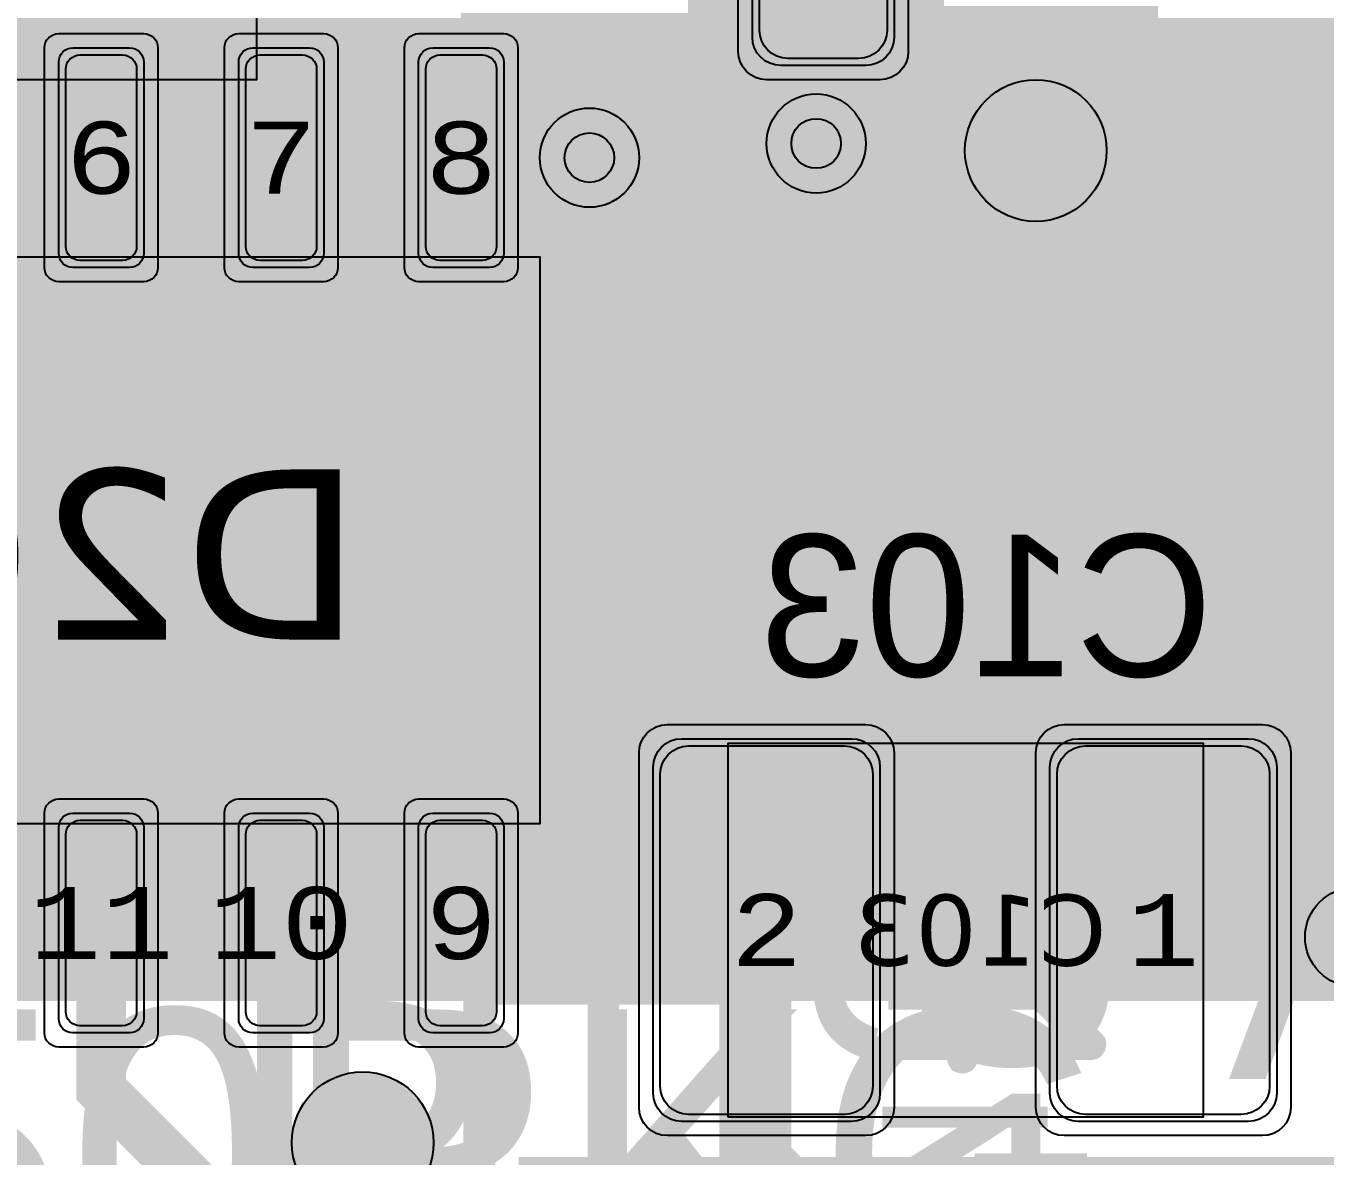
# Model space of a CAD drawing. Extents: x -98 to 119, y -207 to 98.
# Drawn here: x 0.12 to 9.3, y -26.35 to -18.37 of the extents above; entities that cross this region are included whole.
import ezdxf
from ezdxf.enums import TextEntityAlignment as Align

# ---------------------------------------------------------------- set-up
doc = ezdxf.new("R2010")
doc.units = 0
doc.header["$MEASUREMENT"] = 0
for name, color, linetype in [('ASSEMBLY_OUTLINES_BTM', 191, 'CONTINUOUS'), ('ASSEMBLY_OUTLINES_TOP', 102, 'CONTINUOUS'), ('ASSEMBLY_PART_NUMBERS_BTM', 191, 'CONTINUOUS'), ('ASSEMBLY_PART_NUMBERS_TOP', 102, 'CONTINUOUS'), ('ASSEMBLY_REF_DES_BTM', 191, 'CONTINUOUS'), ('BOARD_OUTLINE', 10, 'CONTINUOUS'), ('DRILL_DRAWING', 21, 'CONTINUOUS'), ('GENERATED_SILKSCREEN_BTM', 255, 'CONTINUOUS'), ('GENERATED_SILKSCREEN_TOP', 140, 'CONTINUOUS'), ('MANUFACTURING_OUTLINES', 10, 'CONTINUOUS'), ('MOUNTING_HOLES_LAYER_BOT17', 42, 'CONTINUOUS'), ('MOUNTING_HOLES_LAYER_TOP', 42, 'CONTINUOUS'), ('PART_PADS_SMD_BTM', 230, 'CONTINUOUS'), ('PIN_NUMBERS_BTM', 8, 'CONTINUOUS'), ('PIN_NUMBERS_TOP', 8, 'CONTINUOUS'), ('PLACEMENT_OUTLINES_BTM', 222, 'CONTINUOUS'), ('PLANE_DATA_LAYER_BOTTOM', 230, 'CONTINUOUS'), ('PLANE_SHAPES_LAYER_BOTTOM', 230, 'CONTINUOUS'), ('PLANE_SHAPES_LAYER_TOP', 150, 'CONTINUOUS'), ('ROUTE_BORDER', 151, 'CONTINUOUS'), ('SILKSCREEN_OUTLINES_BTM', 211, 'CONTINUOUS'), ('SILKSCREEN_REF_DES_BTM', 211, 'CONTINUOUS'), ('SILKSCREEN_REF_DES_TOP', 150, 'CONTINUOUS'), ('SOLDERMASK_PADS_BTM', 12, 'CONTINUOUS'), ('SOLDERPASTE_PADS_BTM', 12, 'CONTINUOUS'), ('TRACES_LAYER_BOTTOM', 230, 'CONTINUOUS'), ('TRACES_LAYER_TOP', 150, 'CONTINUOUS'), ('VIA_HOLES_LAYER_BOTTOM', 30, 'CONTINUOUS'), ('VIA_HOLES_LAYER_TOP', 30, 'CONTINUOUS'), ('VIA_PADS_LAYER_BOTTOM', 230, 'CONTINUOUS'), ('VIA_PADS_LAYER_TOP', 150, 'CONTINUOUS')]:
    doc.layers.add(name, color=color, linetype=linetype)
doc.styles.add('COURIER_NEW', font='COUR.TTF')
doc.styles.add('VERDANA', font='verdana.TTF')
doc.styles.add('VERIBEST_GERBER_0', font='txt')

msp = doc.modelspace()

# ---------------------------------------------------------------- hatches: boundary and pattern name
at = {"layer": 'MOUNTING_HOLES_LAYER_BOT17'}
h = msp.add_hatch(color=256, dxfattribs=at)
edge = h.paths.add_edge_path()
edge.add_arc((7.25, -19.25), 0.5, 0, 360)
h = msp.add_hatch(color=256, dxfattribs=at)
edge = h.paths.add_edge_path()
edge.add_arc((2.5, -26.25), 0.5, 0, 360)
at = {"layer": 'MOUNTING_HOLES_LAYER_TOP'}
h = msp.add_hatch(color=256, dxfattribs=at)
edge = h.paths.add_edge_path()
edge.add_arc((7.25, -19.25), 0.5, 0, 360)
h = msp.add_hatch(color=256, dxfattribs=at)
edge = h.paths.add_edge_path()
edge.add_arc((2.5, -26.25), 0.5, 0, 360)
at = {"layer": 'PLANE_DATA_LAYER_BOTTOM'}
h = msp.add_hatch(color=256, dxfattribs=at)
h.paths.add_polyline_path([(-96.5, 0, -1), (96.5, 0, -1)], flags=0)
h.paths.add_polyline_path([(92.251979, -7.43598, 0.72698816), (92.479659, -3.637852, -0.30860979), (92.431259, -3.566904, -0.00963525), (92.431316, -3.563968, 0.00963501), (92.5, -0.000006), (92.5, 0.000001, 0.05332526), (90.407665, 19.562826, -0.05332692), (90.405941, 19.578942), (90.405941, 19.578943, -0.23821791), (90.436919, 19.640273, 0.66175504), (89.584154, 23.221888, -0.29529758), (89.523137, 23.277841, 0.02240102), (87.08146, 31.194059, -0.0862063), (87.076996, 31.219756), (87.076996, 31.219757, -0.21018391), (87.101696, 31.275919, 0.67938251), (85.774921, 34.749845, -0.30186499), (85.705267, 34.797373, 0.04791583), (77.514669, 50.475005, -0.14530744), (77.502324, 50.516585, -0.1239887), (77.511414, 50.552678, 0.60660899), (75.516892, 53.486368, -0.27423899), (75.44586, 53.517962, 0.02152308), (70.565432, 59.806101, -0.17759524), (70.547363, 59.855368), (70.547363, 59.855369, -0.1118333), (70.5548, 59.888203, 0.66175545), (68.116894, 62.64715, -0.29529737), (68.036725, 62.667806, 0.05833458), (51.722715, 76.687749, -0.24933783), (51.689123, 76.750923), (51.689123, 76.750924, -0.06075989), (51.691357, 76.76924, 0.7149664), (48.509213, 78.818582, -0.31487112), (48.42205, 78.81342, 0.02280668), (41.042088, 82.896302, -0.28513695), (40.999698, 82.964591), (40.999698, 82.964596, -0.00424702), (40.999709, 82.965891, 0.64704661), (37.697353, 84.5176, -0.28975486), (37.616734, 84.505806, 0.05294354), (19.031563, 90.52099, -0.30833592), (18.972104, 90.582877, 0.69698225), (15.284156, 91.27756, -0.30833961), (15.206255, 91.241547, 0.02237069), (6.993138, 92.235275, -0.31520437), (6.925536, 92.290658, 0.71588806), (3.14462, 92.496703, -0.31520526), (3.0714, 92.448994, 0.06346806), (-20.215283, 90.264015, -0.32014225), (-20.296827, 90.298428, 0.72963938), (-23.995319, 89.386755, -0.32014403), (-24.051528, 89.318386, 0.01866354), (-30.645576, 87.275991, -0.30986574), (-30.72878, 87.298418, 0.70117084), (-34.249879, 85.978007, -0.00275269), (-34.249874, 85.977168, -0.30685575), (-34.29782, 85.9064, 0.04916641), (-50.410548, 77.556603, -0.32354836), (-50.499711, 77.561018, 0.73921276), (-53.660594, 75.408706, -0.07516987), (-53.657188, 75.386179), (-53.657188, 75.386178, -0.24247942), (-53.68916, 75.324127, 0.01996774), (-59.527063, 70.80098, -0.29848709), (-59.610009, 70.791065, 0.55672441), (-62.5, 69), (-62.5, 68.999999, 0.08270852), (-62.392031, 68.351756, -0.29848757), (-62.412702, 68.270818, 0.06718659), (-78.279974, 49.27977, -0.27781781), (-78.350169, 49.24438, 0.43635087), (-80.5, 47.25), (-80.5, 47.249999, 0.14146633), (-80.192238, 46.184011, -0.14146588), (-80.180512, 46.143397), (-80.180512, 46.143396, -0.13119073), (-80.190652, 46.105416, 0.01929482), (-83.506407, 39.786053, -0.3122068), (-83.581614, 39.742899, 0.43912347), (-85.75, 37.75, 0.20482962), (-85.131688, 36.303992, -0.20483071), (-85.10813, 36.248899), (-85.10813, 36.248898, -0.10091901), (-85.114214, 36.219062, 0.04809776), (-90.466303, 19.289839, -0.31487042), (-90.530154, 19.230281, 0.71496565), (-91.24073, 15.512631, -0.26937831), (-91.202277, 15.446437), (-91.202277, 15.446436, -0.04192983), (-91.203345, 15.433723, 0.01884133), (-92.106444, 8.523669, -0.32827121), (-92.166453, 8.456161, 0.35402801), (-93.75, 6.5), (-93.75, 6.499999, 0.3147083), (-92.438077, 4.622088, -0.31470689), (-92.388093, 4.55054), (-92.388093, 4.550537, -0.01228575), (-92.388185, 4.546794, 0.01229418), (-92.5, 0.00001), (-92.5, -0.000004, 0.05293339), (-90.438132, -19.421494, -0.32940864), (-90.475468, -19.504015, 0.27173254), (-91.5, -21.25, 0.40159771), (-89.586502, -23.248128, -0.32940451), (-89.516056, -23.305059, 0.02130735), (-87.207653, -30.839509, -0.32217733), (-87.232533, -30.924924, 0.23066593), (-88, -32.499999), (-88, -32.5, 0.43149503), (-85.882787, -34.496562, -0.3221788), (-85.807634, -34.544174, 0.04801617), (-77.643233, -50.277018, -0.30387878), (-77.644537, -50.3618, 0.152519), (-78, -51.499999), (-78, -51.5, 0.48198292), (-75.552374, -53.449264, -0.30388342), (-75.473145, -53.479475, 0.02199125), (-70.483925, -59.90214, -0.3186215), (-70.47622, -59.989968, 0.72539906), (-67.952631, -62.834176, -0.31862421), (-67.866344, -62.852281, 0.06239253), (-50.265124, -77.650932, -0.25435623), (-50.230332, -77.714899), (-50.230332, -77.7149, -0.03445317), (-50.231054, -77.725364, 0.03445193), (-50.25, -78), (-50.25, -78.000001, 0.60330822), (-47.119729, -79.649997, -0.29136265), (-47.037917, -79.64725, 0.02294124), (-39.54278, -83.621879, -0.2900128), (-39.499155, -83.690765), (-39.499155, -83.690766, -0.00713035), (-39.499186, -83.692939, 0.00713296), (-39.5, -83.749994), (-39.5, -83.75, 0.65808296), (-36.126004, -85.203319, -0.29776298), (-36.043963, -85.188513, 0.04901634), (-18.771876, -90.575199, -0.30186131), (-18.712566, -90.635139, 0.67938177), (-15.056336, -91.31372, -0.30186438), (-14.979467, -91.279054, 0.02174912), (-6.993138, -92.235275, -0.31520437), (-6.925536, -92.290658, 0.71588806), (-3.14462, -92.496703, -0.31520526), (-3.0714, -92.448994, 0.06250827), (19.869968, -90.340657, -0.3455664), (19.954737, -90.381493, 0.79435682), (23.75, -89.500001), (23.75, -89.499973, 0.00508686), (23.749586, -89.459281, -0.34558849), (23.806159, -89.384097, 0.02146945), (31.383958, -87.013201, -0.31444693), (31.468175, -87.035889, 0.70013084), (35, -85.75), (35, -85.749988, 0.00909926), (34.998675, -85.677212, -0.00905723), (34.998625, -85.674452), (34.998625, -85.674439, -0.3044722), (35.045955, -85.60392, 0.04798546), (50.721249, -77.353765, -0.31444166), (50.808431, -77.356288, 0.61621831), (54, -75.75), (54, -75.749999, 0.06775817), (53.927211, -75.215343, -0.06775352), (53.924438, -75.194974), (53.924438, -75.194973, -0.24153729), (53.95619, -75.13308, 0.02236582), (60.452055, -70.01285, -0.31311155), (60.538488, -70.003709, 0.71009535), (63.344013, -67.475653, -0.09971759), (63.33807, -67.446151), (63.33807, -67.44615, -0.20692806), (63.362073, -67.390635, 0.05820555), (77.187807, -50.973449, -0.31748667), (77.269693, -50.94147, 0.72222414), (79.294241, -47.729048, -0.17387366), (79.276877, -47.680625, -0.13609457), (79.287761, -47.641379, 0.02052348), (82.926938, -40.980152, -0.3530032), (83.013777, -40.939997, 0.48811211), (85.5, -39), (85.5, -38.999999, 0.2400736), (84.675602, -37.381988, -0.24007295), (84.644192, -37.320342), (84.644192, -37.320341, -0.10410562), (84.650658, -37.289623, 0.05054674), (90.411157, -19.546683, -0.32146983), (90.476988, -19.487077, 0.38127918), (92.25, -17.5, 0.2751437), (91.203224, -15.741772, -0.27514249), (91.163342, -15.674784), (91.163342, -15.674783, -0.04255495), (91.164442, -15.661882, 0.02223578), (92.195155, -7.50356, -0.31919634)], flags=0)
at = {"layer": 'PLANE_SHAPES_LAYER_BOTTOM'}
h = msp.add_hatch(color=256, dxfattribs=at)
h.paths.add_polyline_path([(-96.5, 0, -1), (96.5, 0, -1)], flags=0)
h.paths.add_polyline_path([(-92.5, 0, -1), (92.5, 0, -1)], flags=0)
at = {"layer": 'PLANE_SHAPES_LAYER_TOP'}
h = msp.add_hatch(color=256, dxfattribs=at)
h.paths.add_polyline_path([(-96.31345, 0, -1), (96.81345, 0, -1)], flags=0)
h.paths.add_polyline_path([(-92.25, 0, -1), (92.75, 0, -1)], flags=0)
h = msp.add_hatch(color=256, dxfattribs=at)
h.paths.add_polyline_path([(46.25, -35.15), (43.875, -38), (28.75, -38), (32.25, -34.5), (32.25, -30.5), (35.75, -30.5), (35.75, -27), (14.25, -27), (14.25, -24), (-10, -24), (-10, -18.75), (1.75, -18.75), (1.75, -9.25), (-10, -9.25), (-10, 32.75), (1.75, 32.75), (1.75, 34.25), (20.25, 34.25), (20.25, 25.25), (22.25, 23.25), (34.5, 23.25), (34.5, -26.5), (41.25, -26.5), (41.25, -20.5), (46.25, -20.5)])
h.paths.add_polyline_path([(-8.75, 10.25), (-8.75, 19.5), (1.25, 19.5), (1.25, 10.25)], flags=16)
h.paths.add_polyline_path([(6, 27.25), (6, 29.75), (15.45, 29.75), (15.45, 27.25)], flags=16)
msp.add_hatch(color=256, dxfattribs=at).paths.add_polyline_path([(-0.45, -18.75), (1.75, -16.55), (1.75, -18.75)], flags=0)
at = {"layer": 'VIA_HOLES_LAYER_BOTTOM'}
h = msp.add_hatch(color=256, dxfattribs=at)
edge = h.paths.add_edge_path()
edge.add_arc((5.7, -19.2), 0.175, 0, 360)
h = msp.add_hatch(color=256, dxfattribs=at)
edge = h.paths.add_edge_path()
edge.add_arc((4.1, -19.3), 0.175, 0, 360)
at = {"layer": 'VIA_HOLES_LAYER_TOP'}
h = msp.add_hatch(color=256, dxfattribs=at)
edge = h.paths.add_edge_path()
edge.add_arc((5.7, -19.2), 0.175, 0, 360)
h = msp.add_hatch(color=256, dxfattribs=at)
edge = h.paths.add_edge_path()
edge.add_arc((4.1, -19.3), 0.175, 0, 360)

# ---------------------------------------------------------------- linework, layer by layer
at = {"layer": 'ASSEMBLY_OUTLINES_BTM', "const_width": 0.2}
msp.add_lwpolyline([(-6.25, -24), (-6.25, -20), (3.75, -20), (3.75, -24)], close=True, dxfattribs=at)
at = {"layer": 'ASSEMBLY_OUTLINES_BTM'}
msp.add_lwpolyline([(5.08, -26.07), (5.08, -23.43), (8.43, -23.43), (8.43, -26.07)], close=True, dxfattribs=at)
at = {"layer": 'ASSEMBLY_OUTLINES_TOP', "const_width": 0.2}
msp.add_lwpolyline([(3.7, -44.55), (3.7, -26.45), (11.3, -26.45), (11.3, -44.55)], close=True, dxfattribs=at)
at = {"layer": 'BOARD_OUTLINE', "const_width": 0.1}
msp.add_lwpolyline([(-97.5, 0, -1), (97.5, 0, -1)], format="xyb", close=True, dxfattribs=at)
at = {"layer": 'GENERATED_SILKSCREEN_BTM', "const_width": 0.15}
for points in [[(0.281796, -20.000005), (-0.241796, -20.000005, 0.00001457), (-0.241794, -19.999995), (0.281794, -19.999995, 0.00001457), (0.281796, -20.000005)], [(1.551796, -20.000005), (1.028204, -20.000005, 0.00001457), (1.028206, -19.999995), (1.551794, -19.999995, 0.00001457), (1.551796, -20.000005)], [(2.821796, -20.000005), (2.298204, -20.000005, 0.00001457), (2.298206, -19.999995), (2.821794, -19.999995, 0.00001457), (2.821796, -20.000005)], [(3.750005, -24, -0.41421356), (3.75, -24.000005), (3.568206, -24.000005, 0.00001457), (3.568204, -23.999995), (3.749995, -23.999995), (3.749995, -20.000005), (3.568204, -20.000005, 0.00001457), (3.568206, -19.999995), (3.75, -19.999995, -0.41421356), (3.750005, -20), (3.750005, -24)], [(7.333844, -23.429995, 0.00001164), (7.333836, -23.430005), (6.166164, -23.430005, 0.00001164), (6.166156, -23.429995), (7.333844, -23.429995)], [(0.281796, -23.999995, 0.00001457), (0.281794, -24.000005), (-0.241794, -24.000005, 0.00001457), (-0.241796, -23.999995), (0.281796, -23.999995)], [(1.551796, -23.999995, 0.00001457), (1.551794, -24.000005), (1.028206, -24.000005, 0.00001457), (1.028204, -23.999995), (1.551796, -23.999995)], [(2.821796, -23.999995, 0.00001457), (2.821794, -24.000005), (2.298206, -24.000005, 0.00001457), (2.298204, -23.999995), (2.821796, -23.999995)], [(7.333844, -26.070005), (6.166156, -26.070005, 0.00001164), (6.166164, -26.069995), (7.333836, -26.069995, 0.00001164), (7.333844, -26.070005)]]:
    msp.add_lwpolyline(points, format="xyb", dxfattribs=at)
for points in [[(7.2785, -22.936), (7.2865, -22.938), (7.2915, -22.942), (7.2935, -22.949), (7.2945, -22.957), (7.2935, -22.964), (7.2915, -22.971), (7.2865, -22.976), (7.2785, -22.977), (6.8885, -22.977), (6.8815, -22.976), (6.8755, -22.971), (6.8725, -22.964), (6.8715, -22.957), (6.8725, -22.949), (6.8755, -22.942), (6.8815, -22.938), (6.8885, -22.936), (7.0645, -22.936), (7.0645, -21.997), (7.0655, -21.99), (7.0685, -21.985), (7.0735, -21.982), (7.0805, -21.981), (7.0855, -21.98), (7.0905, -21.98), (7.0945, -21.982), (7.0985, -21.986), (7.2935, -22.26), (7.2955, -22.264), (7.2965, -22.267), (7.2965, -22.274), (7.2935, -22.28), (7.2885, -22.285), (7.2825, -22.289), (7.2755, -22.291), (7.2715, -22.291), (7.2685, -22.29), (7.2635, -22.284), (7.1035, -22.06), (7.1035, -22.936), (7.2785, -22.936)], [(5.3905, -22.973), (5.5595, -22.836), (5.5625, -22.834), (5.5645, -22.831), (5.5655, -22.828), (5.5655, -22.825), (5.5645, -22.818), (5.5605, -22.811), (5.5555, -22.806), (5.5495, -22.802), (5.5425, -22.801), (5.5355, -22.803), (5.3725, -22.936), (5.0495, -22.936), (4.8935, -22.81), (4.8935, -22.624), (5.0475, -22.497), (5.2135, -22.497), (5.2215, -22.495), (5.2265, -22.491), (5.2295, -22.484), (5.2305, -22.477), (5.2295, -22.47), (5.2265, -22.464), (5.2215, -22.459), (5.2135, -22.457), (5.0475, -22.457), (4.8935, -22.33), (4.8935, -22.144), (5.0495, -22.018), (5.3725, -22.018), (5.5355, -22.151), (5.5425, -22.153), (5.5495, -22.152), (5.5555, -22.149), (5.5605, -22.143), (5.5645, -22.137), (5.5655, -22.13), (5.5655, -22.126), (5.5645, -22.123), (5.5625, -22.12), (5.5595, -22.118), (5.3905, -21.981), (5.3875, -21.98), (5.3845, -21.979), (5.3835, -21.978), (5.3795, -21.977), (5.0425, -21.977), (5.0375, -21.978), (5.0355, -21.979), (5.0335, -21.98), (5.0295, -21.981), (4.8605, -22.118), (4.8575, -22.123), (4.8565, -22.127), (4.8545, -22.13), (4.8535, -22.134), (4.8535, -22.34), (4.8545, -22.343), (4.8565, -22.35), (4.8575, -22.355), (4.8605, -22.357), (5.0075, -22.477), (4.8605, -22.597), (4.8595, -22.599), (4.8575, -22.601), (4.8565, -22.602), (4.8565, -22.604), (4.8545, -22.611), (4.8535, -22.614), (4.8535, -22.82), (4.8545, -22.825), (4.8565, -22.829), (4.8575, -22.833), (4.8605, -22.836), (5.0295, -22.973), (5.0335, -22.975), (5.0345, -22.976), (5.0375, -22.976), (5.0385, -22.977), (5.0395, -22.977), (5.0425, -22.977), (5.3795, -22.977), (5.3835, -22.976), (5.3875, -22.975), (5.3905, -22.973)], [(6.5035, -22.118), (6.3355, -21.981), (6.3315, -21.98), (6.3295, -21.979), (6.3275, -21.978), (6.3235, -21.977), (5.9865, -21.977), (5.9825, -21.978), (5.9805, -21.979), (5.9775, -21.98), (5.9735, -21.981), (5.8055, -22.118), (5.8025, -22.123), (5.8015, -22.127), (5.7995, -22.13), (5.7985, -22.134), (5.7985, -22.82), (5.7995, -22.823), (5.8015, -22.83), (5.8025, -22.832), (5.8055, -22.836), (5.9735, -22.973), (5.9775, -22.974), (5.9805, -22.975), (5.9815, -22.976), (5.9835, -22.977), (5.9865, -22.977), (6.3235, -22.977), (6.3275, -22.976), (6.3315, -22.975), (6.3355, -22.973), (6.5035, -22.836), (6.5065, -22.834), (6.5075, -22.833), (6.5095, -22.83), (6.5115, -22.823), (6.5125, -22.82), (6.5125, -22.134), (6.5115, -22.13), (6.5095, -22.127), (6.5085, -22.123), (6.5035, -22.118)], [(8.1885, -22.973), (8.3565, -22.836), (8.3615, -22.833), (8.3625, -22.829), (8.3645, -22.825), (8.3655, -22.82), (8.3655, -22.134), (8.3645, -22.129), (8.3625, -22.125), (8.3605, -22.123), (8.3595, -22.121), (8.3575, -22.118), (8.1885, -21.981), (8.1855, -21.98), (8.1825, -21.979), (8.1815, -21.978), (8.1775, -21.977), (7.8405, -21.977), (7.8355, -21.978), (7.8335, -21.979), (7.8305, -21.98), (7.8275, -21.981), (7.6585, -22.118), (7.6545, -22.123), (7.6525, -22.131), (7.6535, -22.137), (7.6555, -22.142), (7.6585, -22.146), (7.6635, -22.15), (7.6685, -22.153), (7.6735, -22.154), (7.6785, -22.154), (7.6825, -22.151), (7.8475, -22.018), (8.1705, -22.018), (8.3245, -22.144), (8.3245, -22.81), (8.1705, -22.936), (7.8475, -22.936), (7.6825, -22.803), (7.6785, -22.801), (7.6735, -22.8), (7.6685, -22.801), (7.6635, -22.804), (7.6585, -22.808), (7.6555, -22.813), (7.6535, -22.819), (7.6525, -22.825), (7.6545, -22.831), (7.6585, -22.836), (7.8275, -22.973), (7.8315, -22.975), (7.8325, -22.976), (7.8355, -22.976), (7.8365, -22.977), (7.8375, -22.977), (7.8405, -22.977), (8.1775, -22.977), (8.1815, -22.976), (8.1855, -22.975), (8.1885, -22.973)], [(6.3805, -22.886), (6.3175, -22.936), (5.9945, -22.936), (5.8385, -22.81), (5.8385, -22.144), (5.8975, -22.097), (6.3805, -22.886)], [(6.4715, -22.144), (6.4715, -22.81), (6.4125, -22.86), (5.9285, -22.071), (5.9945, -22.018), (6.3175, -22.018), (6.4715, -22.144)]]:
    msp.add_lwpolyline(points, dxfattribs=at)
at = {"layer": 'GENERATED_SILKSCREEN_TOP', "const_width": 0.15}
for points in [[(7.71, -24.0095), (7.713, -24.002), (7.7145, -23.9975), (7.716, -23.99), (7.716, -23.231), (7.713, -23.2205), (7.7055, -23.213), (7.698, -23.204), (7.686, -23.201), (6.246, -23.201), (6.234, -23.204), (6.2265, -23.213), (6.219, -23.2205), (6.216, -23.231), (6.216, -23.99), (6.216, -23.996), (6.2175, -23.999), (6.219, -24.0035), (6.222, -24.0095), (6.4275, -24.263), (6.4335, -24.2675), (6.4365, -24.269), (6.444, -24.272), (6.4515, -24.2735), (7.4805, -24.2735), (7.488, -24.272), (7.4925, -24.269), (7.497, -24.269), (7.4985, -24.2675), (7.5, -24.2645), (7.5045, -24.263), (7.71, -24.0095)], [(7.6545, -23.264), (7.6545, -23.9795), (7.4655, -24.2135), (6.4665, -24.2135), (6.2775, -23.9795), (6.2775, -23.264), (7.6545, -23.264)], [(6.246, -25.5305), (6.2355, -25.532), (6.2265, -25.5395), (6.222, -25.55), (6.2205, -25.5605), (6.222, -25.571), (6.2265, -25.58), (6.2355, -25.5875), (6.246, -25.5905), (6.7005, -25.5905), (6.7005, -25.661), (6.7035, -25.6715), (6.7095, -25.6805), (6.72, -25.685), (6.7305, -25.6865), (6.7425, -25.685), (6.753, -25.6805), (6.7605, -25.6715), (6.7635, -25.661), (6.7635, -25.5905), (7.644, -25.5905), (7.6515, -25.589), (7.6575, -25.586), (7.6635, -25.5785), (7.668, -25.571), (7.671, -25.562), (7.6725, -25.553), (7.671, -25.5455), (7.665, -25.538), (6.7545, -24.6275), (6.7455, -24.6215), (6.7365, -24.6185), (6.7275, -24.62), (6.717, -24.626), (6.7095, -24.629), (6.705, -24.635), (6.702, -24.641), (6.7005, -24.6485), (6.7005, -25.5305), (6.246, -25.5305)], [(6.7635, -24.7235), (7.5675, -25.5305), (6.7635, -25.5305), (6.7635, -24.7235)]]:
    msp.add_lwpolyline(points, dxfattribs=at)
at = {"layer": 'MANUFACTURING_OUTLINES'}
msp.add_circle((0, 0), 97.575405, dxfattribs=at)
at = {"layer": 'MOUNTING_HOLES_LAYER_BOT17'}
for centre in [(7.25, -19.25), (2.5, -26.25)]:
    msp.add_circle(centre, 0.5, dxfattribs=at)
at = {"layer": 'MOUNTING_HOLES_LAYER_TOP'}
for centre in [(7.25, -19.25), (2.5, -26.25)]:
    msp.add_circle(centre, 0.5, dxfattribs=at)
at = {"layer": 'PART_PADS_SMD_BTM'}
for points in [[(5.45, -18.65, -0.41421356), (5.25, -18.45), (5.25, -17.75, -0.41421356), (5.45, -17.55), (6.05, -17.55, -0.41421356), (6.25, -17.75), (6.25, -18.45, -0.41421356), (6.05, -18.65)], [(0.855, -18.525, -0.41421356), (0.955, -18.625), (0.955, -19.975, -0.41421356), (0.855, -20.075), (0.455, -20.075, -0.41421356), (0.355, -19.975), (0.355, -18.625, -0.41421356), (0.455, -18.525)], [(2.125, -18.525, -0.41421356), (2.225, -18.625), (2.225, -19.975, -0.41421356), (2.125, -20.075), (1.725, -20.075, -0.41421356), (1.625, -19.975), (1.625, -18.625, -0.41421356), (1.725, -18.525)], [(3.395, -18.525, -0.41421356), (3.495, -18.625), (3.495, -19.975, -0.41421356), (3.395, -20.075), (2.995, -20.075, -0.41421356), (2.895, -19.975), (2.895, -18.625, -0.41421356), (2.995, -18.525)], [(4.75, -26.1, -0.41421356), (4.55, -25.9), (4.55, -23.6, -0.41421356), (4.75, -23.4), (5.95, -23.4, -0.41421356), (6.15, -23.6), (6.15, -25.9, -0.41421356), (5.95, -26.1)], [(7.55, -26.1, -0.41421356), (7.35, -25.9), (7.35, -23.6, -0.41421356), (7.55, -23.4), (8.75, -23.4, -0.41421356), (8.95, -23.6), (8.95, -25.9, -0.41421356), (8.75, -26.1)], [(0.855, -23.925, -0.41421356), (0.955, -24.025), (0.955, -25.375, -0.41421356), (0.855, -25.475), (0.455, -25.475, -0.41421356), (0.355, -25.375), (0.355, -24.025, -0.41421356), (0.455, -23.925)], [(2.125, -23.925, -0.41421356), (2.225, -24.025), (2.225, -25.375, -0.41421356), (2.125, -25.475), (1.725, -25.475, -0.41421356), (1.625, -25.375), (1.625, -24.025, -0.41421356), (1.725, -23.925)], [(3.395, -23.925, -0.41421356), (3.495, -24.025), (3.495, -25.375, -0.41421356), (3.395, -25.475), (2.995, -25.475, -0.41421356), (2.895, -25.375), (2.895, -24.025, -0.41421356), (2.995, -23.925)]]:
    msp.add_lwpolyline(points, format="xyb", close=True, dxfattribs=at)
at = {"layer": 'PLACEMENT_OUTLINES_BTM'}
for points in [[(-6.25, -24), (-6.25, -20), (3.75, -20), (3.75, -24)], [(5.08, -26.07), (5.08, -23.43), (8.43, -23.43), (8.43, -26.07)]]:
    msp.add_lwpolyline(points, close=True, dxfattribs=at)
at = {"layer": 'PLANE_SHAPES_LAYER_TOP'}
msp.add_lwpolyline([(-0.45, -18.75), (1.75, -16.55), (1.75, -18.75)], close=True, dxfattribs=at)
msp.add_solid([(-12.75, -25.25), (14.25, -25.25), (-12.75, -24), (14.25, -24)], dxfattribs=at)
at = {"layer": 'ROUTE_BORDER'}
msp.add_circle((0, 0), 96.5, dxfattribs=at)
at = {"layer": 'SILKSCREEN_OUTLINES_BTM'}
for points in [[(-6.25, -24), (-6.25, -20), (3.75, -20), (3.75, -24)], [(5.08, -26.07), (5.08, -23.43), (8.43, -23.43), (8.43, -26.07)]]:
    msp.add_lwpolyline(points, close=True, dxfattribs=at)
at = {"layer": 'SOLDERMASK_PADS_BTM'}
for points in [[(5.35, -18.75, -0.41421356), (5.15, -18.55), (5.15, -17.65, -0.41421356), (5.35, -17.45), (6.15, -17.45, -0.41421356), (6.35, -17.65), (6.35, -18.55, -0.41421356), (6.15, -18.75)], [(0.955, -18.425, -0.41421356), (1.055, -18.525), (1.055, -20.075, -0.41421356), (0.955, -20.175), (0.355, -20.175, -0.41421356), (0.255, -20.075), (0.255, -18.525, -0.41421356), (0.355, -18.425)], [(2.225, -18.425, -0.41421356), (2.325, -18.525), (2.325, -20.075, -0.41421356), (2.225, -20.175), (1.625, -20.175, -0.41421356), (1.525, -20.075), (1.525, -18.525, -0.41421356), (1.625, -18.425)], [(3.495, -18.425, -0.41421356), (3.595, -18.525), (3.595, -20.075, -0.41421356), (3.495, -20.175), (2.895, -20.175, -0.41421356), (2.795, -20.075), (2.795, -18.525, -0.41421356), (2.895, -18.425)], [(4.65, -26.2, -0.41421356), (4.45, -26), (4.45, -23.5, -0.41421356), (4.65, -23.3), (6.05, -23.3, -0.41421356), (6.25, -23.5), (6.25, -26, -0.41421356), (6.05, -26.2)], [(7.45, -26.2, -0.41421356), (7.25, -26), (7.25, -23.5, -0.41421356), (7.45, -23.3), (8.85, -23.3, -0.41421356), (9.05, -23.5), (9.05, -26, -0.41421356), (8.85, -26.2)], [(0.955, -23.825, -0.41421356), (1.055, -23.925), (1.055, -25.475, -0.41421356), (0.955, -25.575), (0.355, -25.575, -0.41421356), (0.255, -25.475), (0.255, -23.925, -0.41421356), (0.355, -23.825)], [(2.225, -23.825, -0.41421356), (2.325, -23.925), (2.325, -25.475, -0.41421356), (2.225, -25.575), (1.625, -25.575, -0.41421356), (1.525, -25.475), (1.525, -23.925, -0.41421356), (1.625, -23.825)], [(3.495, -23.825, -0.41421356), (3.595, -23.925), (3.595, -25.475, -0.41421356), (3.495, -25.575), (2.895, -25.575, -0.41421356), (2.795, -25.475), (2.795, -23.925, -0.41421356), (2.895, -23.825)]]:
    msp.add_lwpolyline(points, format="xyb", close=True, dxfattribs=at)
at = {"layer": 'SOLDERPASTE_PADS_BTM'}
for points in [[(5.5, -18.6, -0.41421356), (5.3, -18.4), (5.3, -17.8, -0.41421356), (5.5, -17.6), (6, -17.6, -0.41421356), (6.2, -17.8), (6.2, -18.4, -0.41421356), (6, -18.6)], [(0.805, -18.575, -0.41421356), (0.905, -18.675), (0.905, -19.925, -0.41421356), (0.805, -20.025), (0.505, -20.025, -0.41421356), (0.405, -19.925), (0.405, -18.675, -0.41421356), (0.505, -18.575)], [(2.075, -18.575, -0.41421356), (2.175, -18.675), (2.175, -19.925, -0.41421356), (2.075, -20.025), (1.775, -20.025, -0.41421356), (1.675, -19.925), (1.675, -18.675, -0.41421356), (1.775, -18.575)], [(3.345, -18.575, -0.41421356), (3.445, -18.675), (3.445, -19.925, -0.41421356), (3.345, -20.025), (3.045, -20.025, -0.41421356), (2.945, -19.925), (2.945, -18.675, -0.41421356), (3.045, -18.575)], [(4.8, -26.05, -0.41421356), (4.6, -25.85), (4.6, -23.65, -0.41421356), (4.8, -23.45), (5.9, -23.45, -0.41421356), (6.1, -23.65), (6.1, -25.85, -0.41421356), (5.9, -26.05)], [(7.6, -26.05, -0.41421356), (7.4, -25.85), (7.4, -23.65, -0.41421356), (7.6, -23.45), (8.7, -23.45, -0.41421356), (8.9, -23.65), (8.9, -25.85, -0.41421356), (8.7, -26.05)], [(0.805, -23.975, -0.41421356), (0.905, -24.075), (0.905, -25.325, -0.41421356), (0.805, -25.425), (0.505, -25.425, -0.41421356), (0.405, -25.325), (0.405, -24.075, -0.41421356), (0.505, -23.975)], [(2.075, -23.975, -0.41421356), (2.175, -24.075), (2.175, -25.325, -0.41421356), (2.075, -25.425), (1.775, -25.425, -0.41421356), (1.675, -25.325), (1.675, -24.075, -0.41421356), (1.775, -23.975)], [(3.345, -23.975, -0.41421356), (3.445, -24.075), (3.445, -25.325, -0.41421356), (3.345, -25.425), (3.045, -25.425, -0.41421356), (2.945, -25.325), (2.945, -24.075, -0.41421356), (3.045, -23.975)]]:
    msp.add_lwpolyline(points, format="xyb", close=True, dxfattribs=at)
at = {"layer": 'TRACES_LAYER_BOTTOM'}
for points, const_width in [([(11.05, -9.325), (17.408823, -9.325), (20.907254, -12.823431), (20.907254, -23.941685), (19.276193, -25.572746), (11.894498, -25.572746), (8.696752, -22.375), (5.053248, -22.375), (4.377333, -23.050915), (-2.632969, -23.050915), (-3.155, -22.528884), (-3.155, -19.3)], 0.25), ([(-2.4, -22.4), (-1.440686, -22.4), (-1.210801, -22.629885), (4.232677, -22.629885), (4.887562, -21.975), (8.862438, -21.975), (12.060184, -25.172746), (19.110507, -25.172746), (20.496999, -23.786254), (20.496999, -13.051016), (17.420983, -9.975), (11.05, -9.975)], 0.25), ([(-2.4, -21.5), (-1.775, -21.5), (-1.06557, -22.20943), (4.087446, -22.20943), (4.721876, -21.575), (9.028124, -21.575), (12.22587, -24.772746), (18.944821, -24.772746), (20.096999, -23.620568), (20.096999, -13.243296), (17.478703, -10.625), (11.05, -10.625)], 0.25), ([(-1.885, -19.3), (-1.885, -20.35), (-0.484588, -21.750412), (3.980778, -21.750412), (4.55619, -21.175), (9.19381, -21.175), (12.391556, -24.372746), (18.779135, -24.372746), (19.696999, -23.454882), (19.696999, -13.635325), (17.361674, -11.3), (16.6, -11.3)], 0.25), ([(-0.615, -19.3), (-0.615, -20.35), (0.321282, -21.286282), (3.879222, -21.286282), (4.390504, -20.775), (9.359496, -20.775), (12.557242, -23.972746), (18.613449, -23.972746), (19.296999, -23.289196), (19.296999, -13.801011), (17.736097, -12.240109), (16.540109, -12.240109), (15.6, -11.3)], 0.25), ([(0.655, -19.3), (0.655, -20.35), (0.940394, -20.635394), (3.964424, -20.635394), (4.224818, -20.375), (9.525182, -20.375), (12.722928, -23.572746), (18.447763, -23.572746), (18.896999, -23.12351), (18.896999, -14.143473), (17.467459, -12.713933), (16.113933, -12.713933), (14.7, -11.3)], 0.25), ([(17.2, -19.225), (10.256554, -19.225), (7.575, -16.543446), (7.575, -14.694669), (6.105331, -13.225), (5.45, -13.225)], 0.25), ([(5.45, -13.875), (6.105331, -13.875), (6.775, -14.544669), (6.775, -14.550488), (7.175, -14.950488), (7.175, -16.709132), (10.340868, -19.875), (17.2, -19.875)], 0.25), ([(17.2, -20.525), (10.425182, -20.525), (6.775, -16.874818), (6.775, -15.194669), (6.105331, -14.525), (5.45, -14.525)], 0.25), ([(5.7, -19.2), (5.75, -19.15), (5.75, -18.1)], 0.5), ([(3.195, -19.3), (1.925, -19.3)], 0.35), ([(4.1, -19.3), (3.195, -19.3)], 0.35), ([(-0.615, -24.7), (-0.615, -25.875), (1.329871, -27.819871), (43.856579, -27.819871), (45.172844, -29.136136), (45.172844, -36.953367), (40.722792, -41.403419), (39.70205, -41.403419), (33.535336, -47.570133), (33.535336, -48.17507)], 0.35), ([(53.566213, -32.903215), (53.494769, -32.974659), (50.576617, -32.974659), (44.787419, -27.185461), (1.965461, -27.185461), (0.655, -25.875), (0.655, -24.7)], 0.35), ([(3.195, -24.7), (4.225, -24.7), (4.275, -24.75), (5.35, -24.75)], 0.35), ([(52.765192, -25.548862), (51.950316, -25.548862), (50.895608, -26.60357), (5.597487, -26.60357), (5.35, -26.356083), (5.35, -24.75)], 0.35), ([(8.15, -24.75), (9.45, -24.75), (9.5, -24.8)], 0.35)]:
    msp.add_lwpolyline(points, dxfattribs=dict(at, const_width=const_width))
at = {"layer": 'TRACES_LAYER_TOP', "const_width": 0.5}
msp.add_lwpolyline([(13, -15.5), (8.772678, -15.5), (6.177298, -18.09538), (6.177298, -18.722702), (5.7, -19.2)], dxfattribs=at)
at = {"layer": 'VIA_HOLES_LAYER_BOTTOM'}
for centre in [(5.7, -19.2), (4.1, -19.3)]:
    msp.add_circle(centre, 0.175, dxfattribs=at)
at = {"layer": 'VIA_HOLES_LAYER_TOP'}
for centre in [(5.7, -19.2), (4.1, -19.3)]:
    msp.add_circle(centre, 0.175, dxfattribs=at)
at = {"layer": 'VIA_PADS_LAYER_BOTTOM'}
for centre in [(5.7, -19.2), (4.1, -19.3), (9.5, -24.8)]:
    msp.add_circle(centre, 0.35, dxfattribs=at)
at = {"layer": 'VIA_PADS_LAYER_TOP'}
for centre in [(5.7, -19.2), (4.1, -19.3), (9.5, -24.8)]:
    msp.add_circle(centre, 0.35, dxfattribs=at)

# ---------------------------------------------------------------- texts
at = {"layer": 'ASSEMBLY_PART_NUMBERS_BTM', "style": 'VERIBEST_GERBER_0', "text_generation_flag": 2}
for s, p in [('SN74ABT640PWR', (5.71, -12.25)), ('ERJ-3EKF4701V', (3.21, -17.25))]:
    msp.add_text(s, height=2.032, rotation=90, dxfattribs=at).set_placement(p, align=Align.TOP_LEFT)
for s, p in [('CL21B225KOFNNNE', (15.5, -16.54)), ('ERJ-3EKF6190V', (27.25, -17.96)), ('ERJ-3EKF4701V', (16.5, -19.96)), ('ERJ-3EKF6190V', (27.25, -20.21))]:
    msp.add_text(s, height=2.032, dxfattribs=at).set_placement(p, align=Align.TOP_LEFT)
at = {"layer": 'ASSEMBLY_PART_NUMBERS_TOP', "style": 'VERIBEST_GERBER_0'}
for s, p in [('ERJ-3EKF4701V', (-5, -17.04)), ('ERJ-3EKF4701V', (-5, -18.79)), ('NCP5501DT50RKG', (-16.5, -25.31))]:
    msp.add_text(s, height=2.032, dxfattribs=at).set_placement(p, align=Align.TOP_LEFT)
at = {"layer": 'ASSEMBLY_REF_DES_BTM', "style": 'VERDANA', "text_generation_flag": 2}
for s, height, p in [('D26', 1.2, (2.5, -21.5)), ('C103', 0.5, (7.75, -24.5))]:
    msp.add_text(s, height=height, dxfattribs=at).set_placement(p, align=Align.TOP_LEFT)
at = {"layer": 'DRILL_DRAWING', "style": 'VERIBEST_GERBER_0'}
for s, p in [('A', (5.7, -19.2)), ('R', (7.25, -19.25)), ('A', (4.1, -19.3)), ('A', (9.5, -24.8)), ('R', (2.5, -26.25))]:
    msp.add_text(s, height=2, dxfattribs=at).set_placement(p, align=Align.MIDDLE_CENTER)
at = {"layer": 'PIN_NUMBERS_BTM', "style": 'COURIER_NEW'}
for s, p in [('6', (0.655, -19.3)), ('7', (1.925, -19.3)), ('8', (3.195, -19.3)), ('11', (0.655, -24.7)), ('10', (1.925, -24.7)), ('9', (3.195, -24.7)), ('2', (5.35, -24.75)), ('1', (8.15, -24.75))]:
    msp.add_text(s, height=0.508, dxfattribs=at).set_placement(p, align=Align.MIDDLE_CENTER)
at = {"layer": 'PIN_NUMBERS_TOP', "style": 'COURIER_NEW'}
for s, p in [('6', (0.655, -19.3)), ('7', (1.925, -19.3)), ('8', (3.195, -19.3)), ('11', (0.655, -24.7)), ('10', (1.925, -24.7)), ('9', (3.195, -24.7)), ('2', (5.35, -24.75)), ('1', (8.15, -24.75))]:
    msp.add_text(s, height=0.508, dxfattribs=at).set_placement(p, align=Align.MIDDLE_CENTER)
at = {"layer": 'SILKSCREEN_REF_DES_BTM', "style": 'VERIBEST_GERBER_0', "text_generation_flag": 2}
msp.add_text('C103', height=1, dxfattribs=at).set_placement((8.5, -21.96), align=Align.TOP_LEFT)
at = {"layer": 'SILKSCREEN_REF_DES_TOP', "style": 'VERIBEST_GERBER_0'}
msp.add_text('D4', height=1.5, rotation=270, dxfattribs=at).set_placement((7.71, -23), align=Align.TOP_LEFT)

doc.saveas('drawing.dxf')
